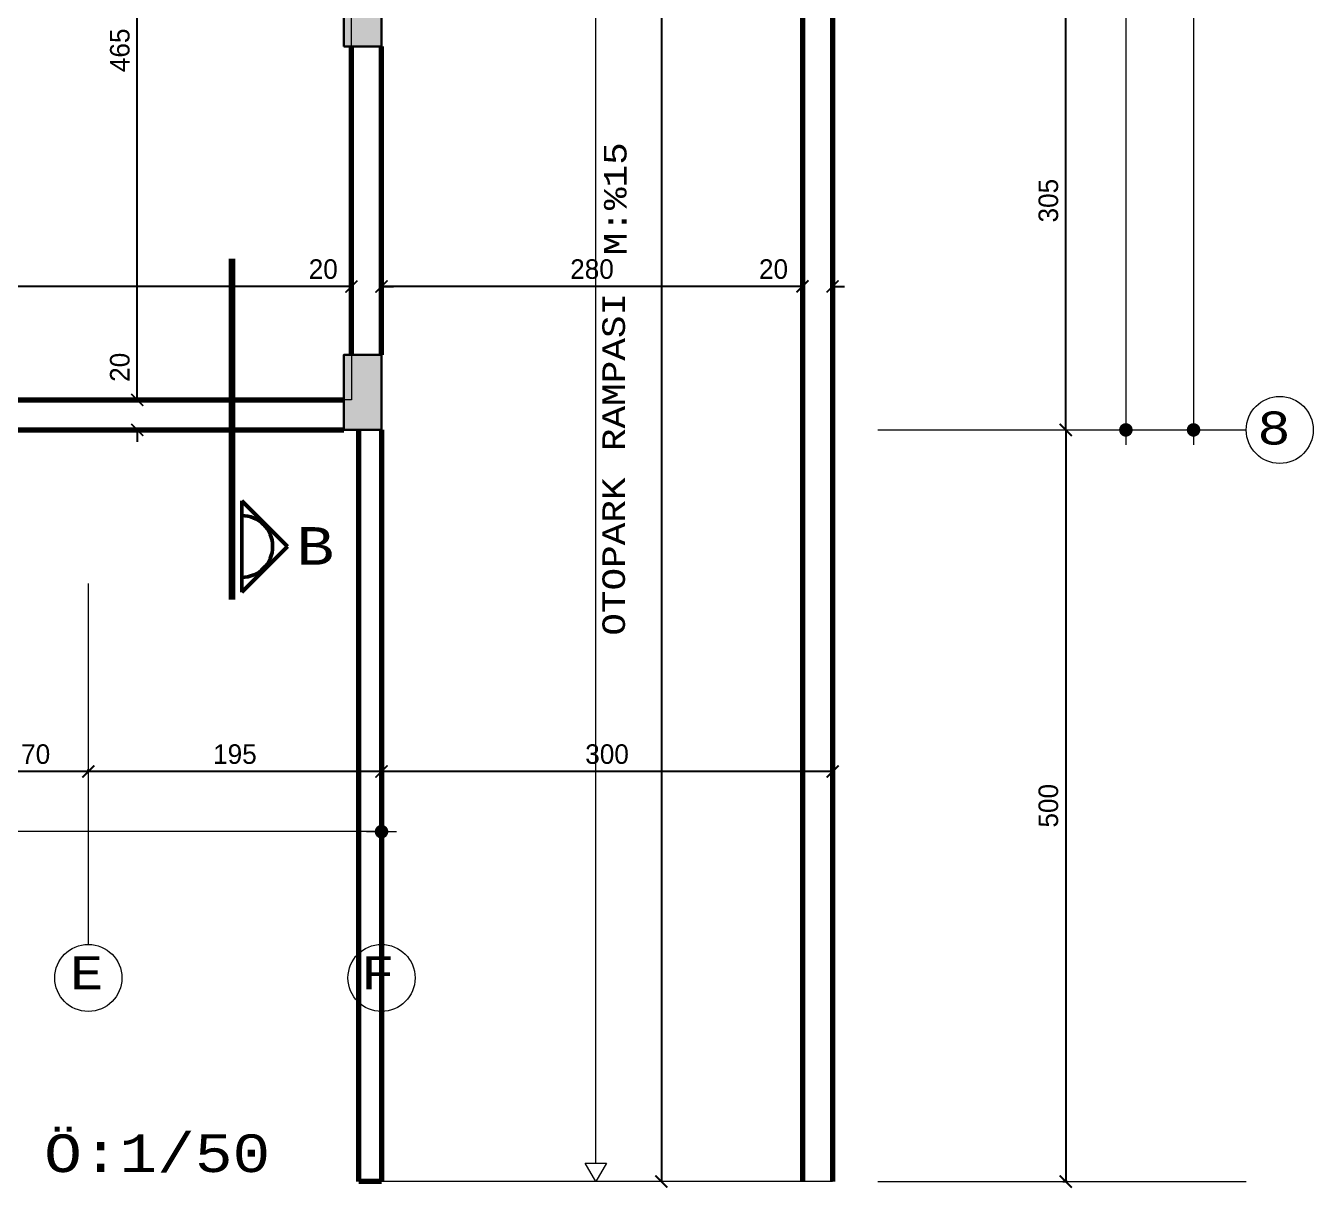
# Model space of a CAD drawing. Header units: millimetres. Extents: x 35860 to 71103, y -11298 to -8385.
# Drawn here: x 41825 to 42681, y -11128 to -10355 of the extents above; entities that cross this region are included whole.
import ezdxf
from ezdxf.enums import TextEntityAlignment as Align

# ---------------------------------------------------------------- set-up
doc = ezdxf.new("R2010")
doc.units = ezdxf.units.MM
doc.header["$MEASUREMENT"] = 0
doc.layers.get('0').update_dxf_attribs({"lineweight": 15})
doc.layers.get('Defpoints').update_dxf_attribs({"lineweight": 20})
for name, color, linetype, lineweight in [('03_Yazı', 1, 'Continuous', 30), ('05', 4, 'Continuous', 50), ('07', 3, 'Continuous', 70), ('Aks&Tefriş', 5, 'Continuous', 20), ('Kolon', 6, 'Continuous', 30), ('Ölçü', 140, 'Continuous', 20)]:
    doc.layers.add(name, color=color, linetype=linetype, lineweight=lineweight)
doc.layers.add('Lay_X', color=45, linetype='Continuous', lineweight=13, plot=False)
doc.styles.add('0', font='txt.shx')
doc.styles.add('C', font='')
doc.styles.get('C').set_extended_font_data('Courier New Tur')
doc.dimstyles.new('5', dxfattribs={"dimtxt": 25, "dimasz": 1, "dimexe": 0, "dimexo": 0, "dimgap": 5, "dimtad": 1, "dimdec": 0, "dimlfac": -1, "dimzin": 12, "dimdsep": 46, "dimtxsty": '0', "dimblk": 'DOT', "dimcen": 2.5, "dimse1": 1, "dimse2": 1, "dimclrd": 256, "dimclrt": 1, "dimadec": 8, "dimazin": 0, "dimtfac": 1, "dimtdec": 0, "dimtmove": 0, "dimatfit": 0, "dimldrblk": 'DOT', "dimfxl": 1, "dimtolj": 1, "dimtzin": 0, "dimlwd": -1, "dimarcsym": 0})
doc.dimstyles.new('STANDART', dxfattribs={"dimtxt": 13, "dimasz": 8, "dimexe": 1.25, "dimexo": 0.625, "dimgap": 5, "dimtad": 1, "dimdec": 0, "dimrnd": 5, "dimzin": 1, "dimdsep": 46, "dimtxsty": 'Standard', "dimblk1": 'ARCHTICK', "dimblk2": 'ARCHTICK', "dimsah": 1, "dimcen": 2.5, "dimclrd": 256, "dimclre": 256, "dimclrt": 1, "dimadec": 0, "dimazin": 0, "dimtfac": 1, "dimtdec": 0, "dimtofl": 0, "dimtmove": 1, "dimatfit": 0, "dimldrblk": 'ARCHTICK', "dimfxl": 1, "dimtolj": 1, "dimtzin": 0, "dimarcsym": 0})

# ---------------------------------------------------------------- blocks, each defined once
blk = doc.blocks.new('_ARCHTICK')
at = {"color": 0, "linetype": 'ByBlock', "const_width": 0.15}
blk.add_lwpolyline([(-0.5, -0.5), (0.5, 0.5)], dxfattribs=at)
blk = doc.blocks.new('*D15')
at = {"layer": 'Defpoints', "color": 0, "transparency": 16777216}
for p in [(42341.75, -10527.98), (42341.75, -10527.98), (42361.79, -10527.98)]:
    blk.add_point(p, dxfattribs=at)
at = {"layer": 'Ölçü', "lineweight": -2, "transparency": 16777216}
for p, q in [((42341.75, -10527.98), (42333.75, -10527.98)), ((42341.75, -10527.35), (42341.75, -10526.73)), ((42361.79, -10527.35), (42361.79, -10526.73)), ((42361.79, -10527.98), (42369.79, -10527.98))]:
    blk.add_line(p, q, dxfattribs=at)
at = {"layer": 'Ölçü', "lineweight": -2, "transparency": 16777216, "xscale": 8, "yscale": 8, "zscale": 8}
blk.add_blockref('_ARCHTICK', (42341.75, -10527.98), dxfattribs=at)
at = {"layer": 'Ölçü', "lineweight": -2, "transparency": 16777216, "xscale": 8, "yscale": 8, "zscale": 8, "rotation": 180}
blk.add_blockref('_ARCHTICK', (42361.79, -10527.98), dxfattribs=at)
at = {"layer": 'Ölçü', "color": 1, "transparency": 16777216, "insert": (42322.48, -10516.52), "char_height": 13, "attachment_point": 5}
blk.add_mtext('\\A1;20', dxfattribs=at)
blk = doc.blocks.new('*D18')
at = {"layer": 'Defpoints', "color": 0, "transparency": 16777216}
for p in [(42061.79, -10528.02), (42061.79, -10528.02), (42341.79, -10528.02)]:
    blk.add_point(p, dxfattribs=at)
at = {"layer": 'Ölçü', "lineweight": -2, "transparency": 16777216}
for p, q in [((42061.79, -10527.4), (42061.79, -10526.77)), ((42341.79, -10528.02), (42061.79, -10528.02)), ((42341.79, -10527.4), (42341.79, -10526.77))]:
    blk.add_line(p, q, dxfattribs=at)
at = {"layer": 'Ölçü', "lineweight": -2, "transparency": 16777216, "xscale": 8, "yscale": 8, "zscale": 8, "rotation": 180}
blk.add_blockref('_ARCHTICK', (42061.79, -10528.02), dxfattribs=at)
at = {"layer": 'Ölçü', "lineweight": -2, "transparency": 16777216, "xscale": 8, "yscale": 8, "zscale": 8}
blk.add_blockref('_ARCHTICK', (42341.79, -10528.02), dxfattribs=at)
at = {"layer": 'Ölçü', "color": 1, "transparency": 16777216, "insert": (42201.79, -10516.52), "char_height": 13, "attachment_point": 5}
blk.add_mtext('\\A1;280', dxfattribs=at)
blk = doc.blocks.new('*D19')
at = {"layer": 'Defpoints', "color": 0, "transparency": 16777216}
for p in [(42041.79, -10528.02), (42041.79, -10528.02), (42061.79, -10528.02)]:
    blk.add_point(p, dxfattribs=at)
at = {"layer": 'Ölçü', "lineweight": -2, "transparency": 16777216}
for p, q in [((42041.79, -10528.02), (42033.79, -10528.02)), ((42041.79, -10527.4), (42041.79, -10526.77)), ((42061.79, -10528.02), (42069.79, -10528.02))]:
    blk.add_line(p, q, dxfattribs=at)
at = {"layer": 'Ölçü', "lineweight": -2, "transparency": 16777216, "xscale": 8, "yscale": 8, "zscale": 8}
blk.add_blockref('_ARCHTICK', (42041.79, -10528.02), dxfattribs=at)
at = {"layer": 'Ölçü', "lineweight": -2, "transparency": 16777216, "xscale": 8, "yscale": 8, "zscale": 8, "rotation": 180}
blk.add_blockref('_ARCHTICK', (42061.79, -10528.02), dxfattribs=at)
at = {"layer": 'Ölçü', "color": 1, "transparency": 16777216, "insert": (42023.03, -10516.52), "char_height": 13, "attachment_point": 5}
blk.add_mtext('\\A1;20', dxfattribs=at)
blk = doc.blocks.new('*D20')
at = {"layer": 'Defpoints', "color": 0, "transparency": 16777216}
for p in [(41181.8, -10527.98), (41181.8, -10528.02), (42041.79, -10528.02)]:
    blk.add_point(p, dxfattribs=at)
at = {"layer": 'Ölçü', "lineweight": -2, "transparency": 16777216}
for p, q in [((42041.79, -10528.02), (41181.8, -10528.02)), ((41181.8, -10528.6), (41181.8, -10529.27))]:
    blk.add_line(p, q, dxfattribs=at)
at = {"layer": 'Ölçü', "lineweight": -2, "transparency": 16777216, "xscale": 8, "yscale": 8, "zscale": 8, "rotation": 180}
blk.add_blockref('_ARCHTICK', (41181.8, -10528.02), dxfattribs=at)
at = {"layer": 'Ölçü', "lineweight": -2, "transparency": 16777216, "xscale": 8, "yscale": 8, "zscale": 8}
blk.add_blockref('_ARCHTICK', (42041.79, -10528.02), dxfattribs=at)
at = {"layer": 'Ölçü', "color": 1, "transparency": 16777216, "insert": (41611.8, -10516.52), "char_height": 13, "attachment_point": 5}
blk.add_mtext('\\A1;860', dxfattribs=at)
blk = doc.blocks.new('*D23')
at = {"layer": 'Defpoints', "color": 0, "transparency": 16777216}
for p in [(41899.3, -10603.42), (41899.3, -10603.42), (41899.3, -10623.42)]:
    blk.add_point(p, dxfattribs=at)
at = {"layer": 'Ölçü', "lineweight": -2, "transparency": 16777216}
for p, q in [((41899.3, -10603.42), (41899.3, -10595.42)), ((41898.67, -10603.42), (41898.05, -10603.42)), ((41898.67, -10623.42), (41898.05, -10623.42)), ((41899.3, -10623.42), (41899.3, -10631.42))]:
    blk.add_line(p, q, dxfattribs=at)
at = {"layer": 'Ölçü', "lineweight": -2, "transparency": 16777216, "xscale": 8, "yscale": 8, "zscale": 8}
for p, rotation in [((41899.3, -10603.42), 270), ((41899.3, -10623.42), 90)]:
    blk.add_blockref('_ARCHTICK', p, dxfattribs=dict(at, rotation=rotation))
at = {"layer": 'Ölçü', "color": 1, "transparency": 16777216, "insert": (41887.8, -10581.77), "char_height": 13, "attachment_point": 5, "rotation": 90}
blk.add_mtext('\\A1;20', dxfattribs=at)
blk = doc.blocks.new('*D24')
at = {"layer": 'Defpoints', "color": 0, "transparency": 16777216}
for p in [(41899.3, -10138.42), (41899.3, -10138.42), (41899.3, -10603.42)]:
    blk.add_point(p, dxfattribs=at)
at = {"layer": 'Ölçü', "lineweight": -2, "transparency": 16777216}
for p, q in [((41898.67, -10138.42), (41898.05, -10138.42)), ((41899.3, -10603.42), (41899.3, -10138.42))]:
    blk.add_line(p, q, dxfattribs=at)
at = {"layer": 'Ölçü', "lineweight": -2, "transparency": 16777216, "xscale": 8, "yscale": 8, "zscale": 8}
for p, rotation in [((41899.3, -10138.42), 90), ((41899.3, -10603.42), 270)]:
    blk.add_blockref('_ARCHTICK', p, dxfattribs=dict(at, rotation=rotation))
at = {"layer": 'Ölçü', "color": 1, "transparency": 16777216, "insert": (41887.8, -10370.92), "char_height": 13, "attachment_point": 5, "rotation": 90}
blk.add_mtext('\\A1;465', dxfattribs=at)
blk = doc.blocks.new('*D32')
at = {"layer": 'Defpoints', "color": 0, "transparency": 16777216}
for p in [(42247.88, -8773.08), (42247.88, -11123.42), (42247.88, -11123.42)]:
    blk.add_point(p, dxfattribs=at)
at = {"layer": 'Ölçü', "lineweight": -2, "transparency": 16777216}
for p, q in [((42247.88, -8773.08), (42247.88, -11123.42)), ((42248.51, -11123.42), (42249.13, -11123.42))]:
    blk.add_line(p, q, dxfattribs=at)
at = {"layer": 'Ölçü', "lineweight": -2, "transparency": 16777216, "xscale": 8, "yscale": 8, "zscale": 8}
for p, rotation in [((42247.88, -8773.08), 90), ((42247.88, -11123.42), 270)]:
    blk.add_blockref('_ARCHTICK', p, dxfattribs=dict(at, rotation=rotation))
at = {"layer": 'Ölçü', "color": 1, "transparency": 16777216, "insert": (42236.38, -9948.25), "char_height": 13, "attachment_point": 5, "rotation": 90}
blk.add_mtext('\\A1;2350', dxfattribs=at)
blk = doc.blocks.new('DOT')
at = {"color": 0}
blk.add_line((-10, 0), (10, 0), dxfattribs=at)
at = {"color": 0, "const_width": 4.5}
blk.add_lwpolyline([(-2.25, 0, 1), (2.25, 0, 1)], format="xyb", close=True, dxfattribs=at)
blk = doc.blocks.new('*D326')
at = {"layer": 'Aks&Tefriş', "transparency": 16777216}
blk.add_line((42060.79, -10890.64), (41162.79, -10890.64), dxfattribs=at)
at = {"layer": 'Defpoints', "color": 0, "transparency": 16777216}
for p in [(41161.79, -10890.64), (41161.79, -10890.64), (42061.79, -10890.64)]:
    blk.add_point(p, dxfattribs=at)
at = {"layer": 'Aks&Tefriş', "transparency": 16777216, "rotation": 180}
blk.add_blockref('DOT', (41161.79, -10890.64), dxfattribs=at)
at = {"layer": 'Aks&Tefriş', "transparency": 16777216}
blk.add_blockref('DOT', (42061.79, -10890.64), dxfattribs=at)
at = {"layer": 'Aks&Tefriş', "color": 1, "transparency": 16777216, "insert": (41611.79, -10873.14), "char_height": 25, "attachment_point": 5, "style": '0'}
blk.add_mtext('\\A1;900', dxfattribs=at)
blk = doc.blocks.new('*D327')
at = {"layer": 'Aks&Tefriş', "lineweight": -2, "transparency": 16777216}
for p, q in [((41866.79, -10850.01), (41866.79, -10849.39)), ((42061.79, -10850.64), (41866.79, -10850.64))]:
    blk.add_line(p, q, dxfattribs=at)
at = {"layer": 'Defpoints', "color": 0, "transparency": 16777216}
for p in [(41866.79, -10850.64), (41866.79, -10850.64), (42061.79, -10850.64)]:
    blk.add_point(p, dxfattribs=at)
at = {"layer": 'Aks&Tefriş', "lineweight": -2, "transparency": 16777216, "xscale": 8, "yscale": 8, "zscale": 8, "rotation": 180}
blk.add_blockref('_ARCHTICK', (41866.79, -10850.64), dxfattribs=at)
at = {"layer": 'Aks&Tefriş', "lineweight": -2, "transparency": 16777216, "xscale": 8, "yscale": 8, "zscale": 8}
blk.add_blockref('_ARCHTICK', (42061.79, -10850.64), dxfattribs=at)
at = {"layer": 'Aks&Tefriş', "color": 1, "transparency": 16777216, "insert": (41964.29, -10839.14), "char_height": 13, "attachment_point": 5}
blk.add_mtext('\\A1;195', dxfattribs=at)
blk = doc.blocks.new('*D328')
at = {"layer": 'Aks&Tefriş', "lineweight": -2, "transparency": 16777216}
for p, q in [((41796.79, -10850.01), (41796.79, -10849.39)), ((41866.79, -10850.64), (41796.79, -10850.64))]:
    blk.add_line(p, q, dxfattribs=at)
at = {"layer": 'Defpoints', "color": 0, "transparency": 16777216}
for p in [(41796.79, -10850.64), (41796.79, -10850.64), (41866.79, -10850.64)]:
    blk.add_point(p, dxfattribs=at)
at = {"layer": 'Aks&Tefriş', "lineweight": -2, "transparency": 16777216, "xscale": 8, "yscale": 8, "zscale": 8, "rotation": 180}
blk.add_blockref('_ARCHTICK', (41796.79, -10850.64), dxfattribs=at)
at = {"layer": 'Aks&Tefriş', "lineweight": -2, "transparency": 16777216, "xscale": 8, "yscale": 8, "zscale": 8}
blk.add_blockref('_ARCHTICK', (41866.79, -10850.64), dxfattribs=at)
at = {"layer": 'Aks&Tefriş', "color": 1, "transparency": 16777216, "insert": (41831.79, -10839.14), "char_height": 13, "attachment_point": 5}
blk.add_mtext('\\A1;70', dxfattribs=at)
blk = doc.blocks.new('*D332')
at = {"layer": 'Aks&Tefriş', "transparency": 16777216}
blk.add_line((42556.83, -9374.08), (42556.83, -10622.42), dxfattribs=at)
at = {"layer": 'Defpoints', "color": 0, "transparency": 16777216}
for p in [(42556.83, -9373.08), (42556.83, -10623.42), (42556.83, -10623.42)]:
    blk.add_point(p, dxfattribs=at)
at = {"layer": 'Aks&Tefriş', "transparency": 16777216}
for p, rotation in [((42556.83, -9373.08), 90), ((42556.83, -10623.42), 270)]:
    blk.add_blockref('DOT', p, dxfattribs=dict(at, rotation=rotation))
at = {"layer": 'Aks&Tefriş', "color": 1, "transparency": 16777216, "insert": (42539.33, -9998.25), "char_height": 25, "attachment_point": 5, "rotation": 90, "style": '0'}
blk.add_mtext('\\A1;1250', dxfattribs=at)
blk = doc.blocks.new('*D333')
at = {"layer": 'Aks&Tefriş', "lineweight": -2, "transparency": 16777216}
for p, q in [((42516.21, -10318.42), (42515.58, -10318.42)), ((42516.83, -10623.42), (42516.83, -10318.42))]:
    blk.add_line(p, q, dxfattribs=at)
at = {"layer": 'Defpoints', "color": 0, "transparency": 16777216}
for p in [(42516.83, -10318.42), (42516.83, -10318.42), (42516.83, -10623.42)]:
    blk.add_point(p, dxfattribs=at)
at = {"layer": 'Aks&Tefriş', "lineweight": -2, "transparency": 16777216, "xscale": 8, "yscale": 8, "zscale": 8}
for p, rotation in [((42516.83, -10318.42), 90), ((42516.83, -10623.42), 270)]:
    blk.add_blockref('_ARCHTICK', p, dxfattribs=dict(at, rotation=rotation))
at = {"layer": 'Aks&Tefriş', "color": 1, "transparency": 16777216, "insert": (42505.33, -10470.92), "char_height": 13, "attachment_point": 5, "rotation": 90}
blk.add_mtext('\\A1;305', dxfattribs=at)
blk = doc.blocks.new('*D349')
at = {"layer": 'Aks&Tefriş', "transparency": 16777216}
blk.add_line((42601.83, -8754.08), (42601.83, -10622.42), dxfattribs=at)
at = {"layer": 'Defpoints', "color": 0, "transparency": 16777216}
for p in [(42601.83, -8753.08), (42601.83, -10623.42), (42601.83, -10623.42)]:
    blk.add_point(p, dxfattribs=at)
at = {"layer": 'Aks&Tefriş', "transparency": 16777216}
for p, rotation in [((42601.83, -8753.08), 90), ((42601.83, -10623.42), 270)]:
    blk.add_blockref('DOT', p, dxfattribs=dict(at, rotation=rotation))
at = {"layer": 'Aks&Tefriş', "color": 1, "transparency": 16777216, "insert": (42584.33, -9688.25), "char_height": 25, "attachment_point": 5, "rotation": 90, "style": '0'}
blk.add_mtext('\\A1;1870', dxfattribs=at)
blk = doc.blocks.new('*D356')
at = {"layer": 'Aks&Tefriş', "lineweight": -2, "transparency": 16777216}
for p, q in [((42061.79, -10850.01), (42061.79, -10849.39)), ((42361.79, -10850.64), (42061.79, -10850.64))]:
    blk.add_line(p, q, dxfattribs=at)
at = {"layer": 'Defpoints', "color": 0, "transparency": 16777216}
for p in [(42061.79, -10850.64), (42061.79, -10850.64), (42361.79, -10850.64)]:
    blk.add_point(p, dxfattribs=at)
at = {"layer": 'Aks&Tefriş', "lineweight": -2, "transparency": 16777216, "xscale": 8, "yscale": 8, "zscale": 8, "rotation": 180}
blk.add_blockref('_ARCHTICK', (42061.79, -10850.64), dxfattribs=at)
at = {"layer": 'Aks&Tefriş', "lineweight": -2, "transparency": 16777216, "xscale": 8, "yscale": 8, "zscale": 8}
blk.add_blockref('_ARCHTICK', (42361.79, -10850.64), dxfattribs=at)
at = {"layer": 'Aks&Tefriş', "color": 1, "transparency": 16777216, "insert": (42211.79, -10839.14), "char_height": 13, "attachment_point": 5}
blk.add_mtext('\\A1;300', dxfattribs=at)
blk = doc.blocks.new('*D1021')
at = {"layer": 'Aks&Tefriş', "lineweight": -2, "transparency": 16777216}
for p, q in [((42516.83, -10623.42), (42516.83, -11123.42)), ((42514.96, -11123.42), (42518.08, -11123.42))]:
    blk.add_line(p, q, dxfattribs=at)
at = {"layer": 'Defpoints', "color": 0, "transparency": 16777216}
for p in [(42516.83, -10623.42), (42514.33, -11123.42), (42516.83, -11123.42)]:
    blk.add_point(p, dxfattribs=at)
at = {"layer": 'Aks&Tefriş', "lineweight": -2, "transparency": 16777216, "xscale": 8, "yscale": 8, "zscale": 8}
for p, rotation in [((42516.83, -10623.42), 90), ((42516.83, -11123.42), 270)]:
    blk.add_blockref('_ARCHTICK', p, dxfattribs=dict(at, rotation=rotation))
at = {"layer": 'Aks&Tefriş', "color": 1, "transparency": 16777216, "insert": (42505.33, -10873.42), "char_height": 13, "attachment_point": 5, "rotation": 90}
blk.add_mtext('\\A1;500', dxfattribs=at)

msp = doc.modelspace()

# ---------------------------------------------------------------- hatches: boundary and pattern name
h = msp.add_hatch()
h.set_pattern_fill('ANSI33', color=256, scale=30, style=0)
h.set_pattern_definition([(45, (-175, 0), (-5.3033009, 5.3033009), []), (45, (-169.697, 0), (-5.3033009, 5.3033009), [3.75, -1.875])])
h.paths.add_polyline_path([(41161.79, -9384.52), (41161.79, -9333.42), (41186.79, -9334.52), (41186.79, -9384.52)])
h.paths.add_polyline_path([(41576.79, -9402.81), (41576.79, -9351.71), (41601.79, -9352.81), (41601.79, -9402.81)])
h.paths.add_polyline_path([(42036.79, -9423.08), (42036.79, -9371.98), (42061.79, -9373.08), (42061.79, -9423.08)])
h.paths.add_polyline_path([(42061.79, -9983.42), (42001.79, -9983.42), (42001.79, -10013.42), (42061.79, -10013.42)])
h.paths.add_polyline_path([(42036.79, -9628.42), (42061.79, -9628.42), (42061.79, -9678.42), (42036.79, -9678.42)])
h.paths.add_polyline_path([(41601.79, -9638.42), (41601.79, -9678.42), (41576.79, -9678.42), (41576.79, -9638.42)])
h.paths.add_polyline_path([(41211.79, -9678.42), (41161.79, -9678.42), (41161.79, -9653.42), (41211.79, -9653.42)])
h.paths.add_polyline_path([(41201.79, -9893.42), (41161.79, -9893.42), (41161.79, -9923.42), (41201.79, -9923.42)])
h.paths.add_polyline_path([(41186.79, -10623.42), (41186.79, -10573.42), (41161.79, -10573.42), (41161.79, -10623.42)])
h.paths.add_polyline_path([(42036.79, -10368.42), (42061.79, -10368.42), (42061.79, -10318.42), (42036.79, -10318.42)])
h.paths.add_polyline_path([(41601.79, -10368.42), (41601.79, -10318.42), (41576.79, -10318.42), (41576.79, -10368.42)])
h.paths.add_polyline_path([(41501.79, -10138.42), (41476.79, -10138.42), (41476.79, -10073.42), (41501.79, -10073.42)])
h.paths.add_polyline_path([(41501.79, -9923.42), (41501.79, -9858.42), (41476.79, -9858.42), (41476.79, -9923.42)])
h.paths.add_polyline_path([(41771.79, -9873.42), (41771.79, -9878.42), (41776.79, -9878.42), (41866.79, -9878.42), (41866.79, -9858.42), (41771.79, -9858.42)])
h.paths.add_polyline_path([(41771.79, -10133.42), (41771.79, -10118.42), (41866.79, -10118.42), (41866.79, -10138.42), (41771.79, -10138.42)])
h.paths.add_polyline_path([(41211.79, -10318.42), (41161.79, -10318.42), (41161.79, -10343.42), (41211.79, -10343.42)])
h.paths.add_polyline_path([(41771.79, -10623.42), (41796.79, -10623.42), (41796.79, -10573.42), (41771.79, -10573.42)])
h.paths.add_polyline_path([(42036.79, -10623.42), (42061.79, -10623.42), (42061.79, -10573.42), (42036.79, -10573.42)])
h.paths.add_polyline_path([(41601.79, -10623.42), (41601.79, -10573.42), (41576.79, -10573.42), (41576.79, -10623.42)])

# ---------------------------------------------------------------- linework, layer by layer
for p, q in [((42204.29, -11111.13), (42204.29, -10223.42)), ((42341.79, -11123.42), (42061.79, -11123.42)), ((42361.79, -11123.42), (42341.79, -11123.42))]:
    msp.add_line(p, q)
msp.add_lwpolyline([(42204.29, -11123.42), (42197.19, -11111.13), (42211.39, -11111.13)], close=True)
at = {"layer": '05', "ltscale": 3}
for p, q in [((41961.39, -10736.22), (41961.39, -10509.56)), ((41961.39, -10736.22), (41961.39, -10509.56)), ((41961.39, -10736.22), (41961.39, -10509.56)), ((41962.39, -10736.22), (41962.39, -10509.56)), ((41962.39, -10736.22), (41962.39, -10509.56)), ((41962.39, -10736.22), (41962.39, -10509.56)), ((41963.39, -10736.22), (41963.39, -10509.56)), ((41963.39, -10736.22), (41963.39, -10509.56)), ((41963.39, -10736.22), (41963.39, -10509.56))]:
    msp.add_line(p, q, dxfattribs=at)
at = {"layer": '05'}
for p, q in [((41968.83, -10670.6), (41968.83, -10731.29)), ((41999.17, -10700.94), (41968.83, -10670.6)), ((41968.83, -10670.6), (41968.83, -10731.29)), ((41999.17, -10700.94), (41968.83, -10670.6)), ((41968.83, -10670.6), (41968.83, -10731.29)), ((41999.17, -10700.94), (41968.83, -10670.6)), ((41968.83, -10731.29), (41999.17, -10700.94)), ((41968.83, -10731.29), (41999.17, -10700.94)), ((41968.83, -10731.29), (41999.17, -10700.94))]:
    msp.add_line(p, q, dxfattribs=at)
msp.add_arc((41968.83, -10700.94), 20.54, 270, 90, dxfattribs=at)
msp.add_arc((41968.83, -10700.94), 20.54, 270, 90, dxfattribs=at)
msp.add_arc((41968.83, -10700.94), 20.54, 270, 90, dxfattribs=at)
at = {"layer": '07'}
for p, q in [((42361.79, -8753.08), (42361.79, -11123.42)), ((42341.79, -8772.43), (42341.79, -11123.42)), ((42041.79, -10573.42), (42041.79, -10368.42)), ((42061.79, -10573.42), (42061.79, -10368.42)), ((41796.79, -10603.42), (42036.79, -10603.42)), ((41796.79, -10623.42), (42036.79, -10623.42)), ((42046.79, -11123.42), (42046.79, -10623.42)), ((42061.79, -10623.42), (42061.79, -11123.42)), ((42061.79, -11123.42), (42046.79, -11123.42))]:
    msp.add_line(p, q, dxfattribs=at)
at = {"layer": 'Aks&Tefriş'}
for p, q in [((42391.83, -10623.42), (42636.83, -10623.42)), ((41866.79, -10725.64), (41866.79, -10965.64)), ((42061.79, -10725.64), (42061.79, -10965.64)), ((42391.83, -11123.42), (42636.83, -11123.42))]:
    msp.add_line(p, q, dxfattribs=at)
for centre in [(42659.14, -10623.42), (41866.79, -10987.94), (42061.79, -10987.94)]:
    msp.add_circle(centre, 22.3, dxfattribs=at)
at = {"layer": 'Kolon'}
for points in [[(42036.79, -10368.42), (42061.79, -10368.42), (42061.79, -10318.42), (42036.79, -10318.42)], [(42036.79, -10623.42), (42061.79, -10623.42), (42061.79, -10573.42), (42036.79, -10573.42)]]:
    msp.add_lwpolyline(points, close=True, dxfattribs=at)
at = {"layer": 'Lay_X'}
msp.add_lwpolyline([(42041.7, -10138.42), (42041.79, -10603.42), (41181.8, -10603.42), (41181.8, -10023.42), (41476.79, -10023.42), (41476.79, -10138.42), (41491.79, -10138.42)], close=True, dxfattribs=at)

# ---------------------------------------------------------------- texts
at = {"layer": '03_Yazı', "style": 'C'}
for s, height, p in [('8', 22, (42644.29, -10633.15)), ('B', 25, (42005.23, -10713.08)), ('E', 22, (41854.64, -10995.51)), ('F', 22, (42048.3, -10995.51)), ('2.BODRUM KAT PLANI Ö:1/50', 25, (41361.42, -11117.04))]:
    msp.add_text(s, height=height, dxfattribs=at).set_placement(p)
at = {"layer": '03_Yazı', "style": 'C', "flags": 12}
for tag, p in [('M:%15', (42217.23, -10469.66)), ('RAMPASI', (42216.19, -10584.89)), ('OTOPARK', (42216.19, -10707.67))]:
    msp.add_attdef(tag, text='Y.ODASI', height=15, rotation=90, dxfattribs=at).set_placement(p, align=Align.MIDDLE_CENTER)

# ---------------------------------------------------------------- dimensions: what is measured, and where the dimension line sits
at = {"layer": 'Aks&Tefriş'}
for base, p1, p2, angle, picture, middle in [((42601.83, -10623.42), (42601.83, -8753.08), (42601.83, -10623.42), 90, '*D349', (42584.33, -9688.25)), ((42556.83, -10623.42), (42556.83, -9373.08), (42556.83, -10623.42), 90, '*D332', (42539.33, -9998.25)), ((41161.79, -10890.64), (42061.79, -10890.64), (41161.79, -10890.64), 180, '*D326', (41611.79, -10873.14))]:
    dim = msp.add_linear_dim(base=base, p1=p1, p2=p2, angle=angle, dimstyle='5', dxfattribs=at)
    dim.commit()
    dim.dimension.update_dxf_attribs({"geometry": picture, "text_midpoint": middle})
for base, p1, p2, angle, picture, middle in [((42516.83, -10318.42), (42516.83, -10623.42), (42516.83, -10318.42), 90, '*D333', (42505.33, -10470.92)), ((42516.83, -11123.42), (42516.83, -10623.42), (42514.33, -11123.42), 90, '*D1021', (42505.33, -10873.42)), ((41796.79, -10850.64), (41866.79, -10850.64), (41796.79, -10850.64), 180, '*D328', (41831.79, -10839.14)), ((41866.79, -10850.64), (42061.79, -10850.64), (41866.79, -10850.64), 180, '*D327', (41964.29, -10839.14)), ((42061.79, -10850.64), (42361.79, -10850.64), (42061.79, -10850.64), 180, '*D356', (42211.79, -10839.14))]:
    dim = msp.add_linear_dim(base=base, p1=p1, p2=p2, angle=angle, dimstyle='STANDART', override={"dimse1": 1}, dxfattribs=at)
    dim.commit()
    dim.dimension.update_dxf_attribs({"geometry": picture, "text_midpoint": middle})
at = {"layer": 'Ölçü'}
for base, p1, p2, angle, picture, middle in [((42247.88, -11123.42), (42247.88, -8773.08), (42247.88, -11123.42), 90, '*D32', (42236.38, -9948.25)), ((41899.3, -10138.42), (41899.3, -10603.42), (41899.3, -10138.42), 90, '*D24', (41887.8, -10370.92)), ((41181.8, -10528.02), (42041.79, -10528.02), (41181.8, -10527.98), 180, '*D20', (41611.8, -10516.52))]:
    dim = msp.add_linear_dim(base=base, p1=p1, p2=p2, angle=angle, dimstyle='STANDART', override={"dimse1": 1}, dxfattribs=at)
    dim.commit()
    dim.dimension.update_dxf_attribs({"geometry": picture, "text_midpoint": middle})
dim = msp.add_linear_dim(base=(42041.79, -10528.02), p1=(42061.79, -10528.02), p2=(42041.79, -10528.02), angle=180, dimstyle='STANDART', override={"dimse1": 1}, dxfattribs=at)
dim.commit()
dim.dimension.update_dxf_attribs({"geometry": '*D19', "text_midpoint": (42023.03, -10528.02), "dimtype": 160})
dim = msp.add_linear_dim(base=(42061.79, -10528.02), p1=(42341.79, -10528.02), p2=(42061.79, -10528.02), angle=180, dimstyle='STANDART', dxfattribs=at)
dim.commit()
dim.dimension.update_dxf_attribs({"geometry": '*D18', "text_midpoint": (42201.79, -10516.52)})
for base, p1, p2, angle, picture, middle in [((42341.75, -10527.98), (42361.79, -10527.98), (42341.75, -10527.98), 180, '*D15', (42322.48, -10528.02)), ((41899.3, -10603.42), (41899.3, -10623.42), (41899.3, -10603.42), 90, '*D23', (41899.3, -10581.77))]:
    dim = msp.add_linear_dim(base=base, p1=p1, p2=p2, angle=angle, dimstyle='STANDART', dxfattribs=at)
    dim.commit()
    dim.dimension.update_dxf_attribs({"geometry": picture, "text_midpoint": middle, "dimtype": 160})

doc.saveas('drawing.dxf')
